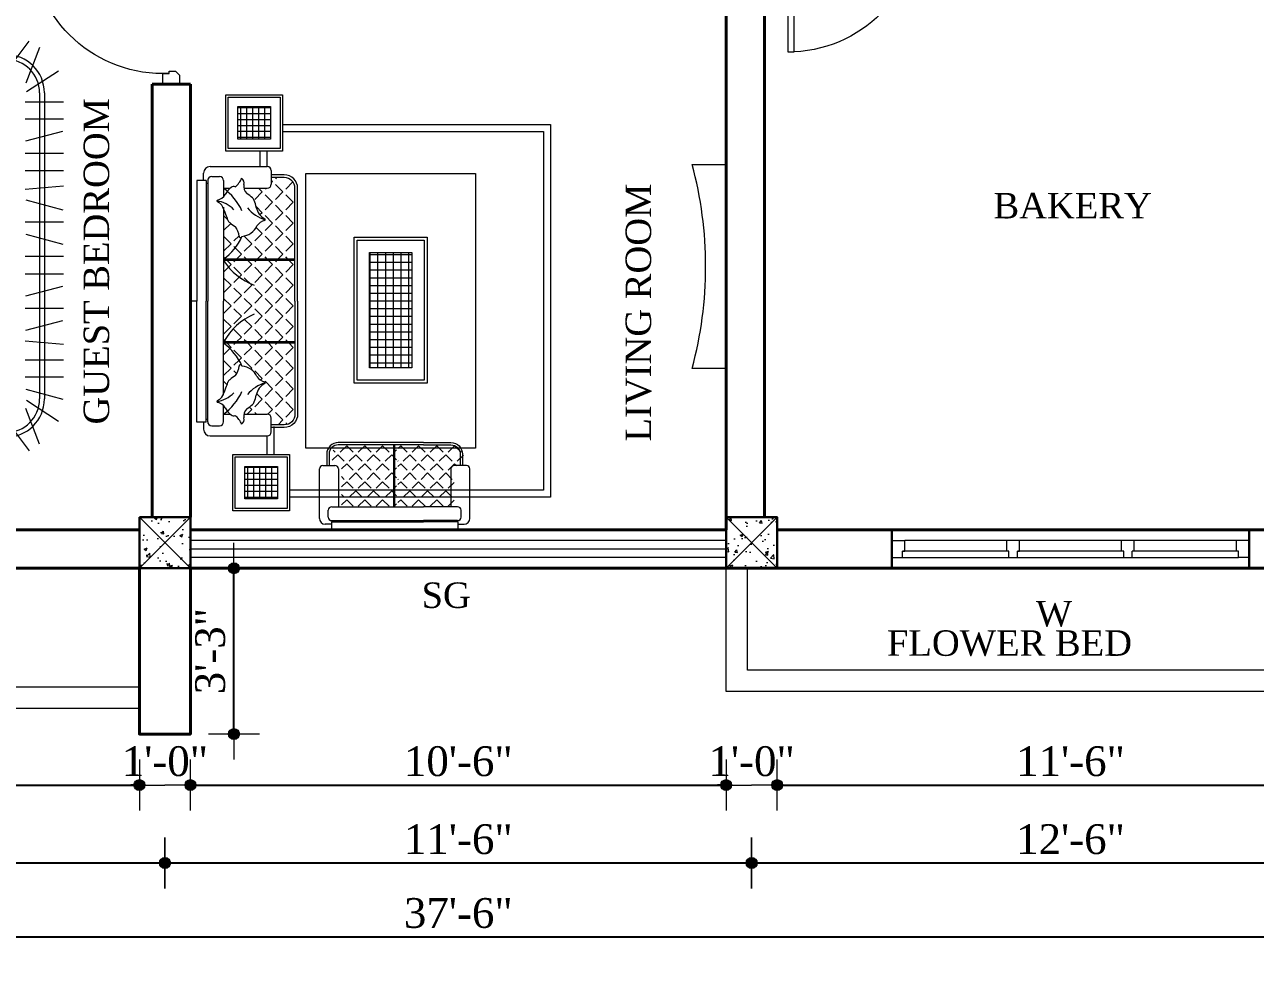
# Model space of a CAD drawing. Header units: inches. Extents: x 897 to 49934, y -34925 to -18564.
# Drawn here: x 16860.1 to 17149.6, y -23943.5 to -23722.9 of the extents above; entities that cross this region are included whole.
import ezdxf

# ---------------------------------------------------------------- set-up
doc = ezdxf.new("R2010")
doc.units = ezdxf.units.IN
doc.header["$LTSCALE"] = 35
doc.header["$MEASUREMENT"] = 0
doc.header["$PDMODE"] = 34
for name, color, linetype, lineweight in [('SES- Door&Window', 21, 'Continuous', 15), ('SES-DIMENSION', 142, 'Continuous', 13), ('SES-Furniture', 45, 'Continuous', 5), ('SES-HACTH', 8, 'Continuous', 13), ('SES-REBARS', 1, 'Continuous', 40), ('SES-Staircase', 134, 'Continuous', 13), ('SES-TEXT', 3, 'Continuous', 20), ('SES-Wall Plan', 6, 'Continuous', 30)]:
    doc.layers.add(name, color=color, linetype=linetype, lineweight=lineweight)
doc.styles.add('7 INCH', font='times.ttf', dxfattribs={"height": 7})
doc.styles.add('SES-ARAIL', font='times.ttf', dxfattribs={"height": 6})
doc.dimstyles.new('7 INCH', dxfattribs={"dimscale": 0, "dimtxt": 7, "dimasz": 1, "dimexe": 2, "dimexo": 9, "dimgap": 2, "dimtad": 1, "dimdec": 0, "dimzin": 3, "dimdsep": 46, "dimlunit": 4, "dimtxsty": '7 INCH', "dimblk": 'DIM', "dimcen": 3, "dimdle": 3, "dimse1": 1, "dimse2": 1, "dimclrd": 256, "dimclre": 256, "dimclrt": 7, "dimadec": 1, "dimazin": 2, "dimtfac": 1, "dimtdec": 0, "dimtix": 1, "dimtofl": 0, "dimtmove": 2, "dimatfit": 3, "dimldrblk": 'ARW', "dimfxl": 2, "dimfrac": 2, "dimtolj": 2, "dimtzin": 0, "dimarcsym": 0})

# ---------------------------------------------------------------- blocks, each defined once
blk = doc.blocks.new('c11')
at = {"layer": 'SES-HACTH', "linetype": 'ByBlock'}
h = blk.add_hatch(dxfattribs=at)
h.set_pattern_fill('AR-CONC', color=256)
h.set_pattern_definition([(50, (-20422.33, 19414.4167), (7.1726018, -0.6275213), [0.75, -8.25]), (355, (-20422.33, 19414.417), (-1.3875133, 7.5219213), [0.6, -6.6]), (100.451444, (-20421.732, 19414.3644), (5.7850885, 6.8943999), [0.637402, -7.0114211]), (46.1842, (-20422.33, 19416.417), (10.6724133, -1.6551928), [1.125, -12.375]), (96.635635, (-20421.441, 19416.279), (9.3466195, 9.741186), [0.9561034, -10.5171376]), (351.184164, (-20422.33, 19416.417), (9.3466195, 9.741186), [0.9, -9.9]), (21, (-20421.33, 19415.9167), (5.9690705, -4.0261889), [0.75, -8.25]), (326, (-20421.33, 19415.917), (2.4331533, 7.2515005), [0.6, -6.6]), (71.451445, (-20420.8325, 19415.581), (8.4022238, 3.2253115), [0.6374019, -7.0114211]), (37.5, (-20422.33, 19414.4167), (0.12159855, 3.32893854), [0, -6.52, 0, -6.7, 0, -6.625]), (7.5, (-20422.33, 19414.4167), (2.63069537, 3.9441171), [0, -3.82, 0, -6.37, 0, -2.525]), (327.5, (-20424.56, 19414.4167), (5.33822436, -0.22554872), [0, -2.5, 0, -7.8, 0, -10.35]), (317.5, (-20425.56, 19414.4167), (5.8318617, 1.0010498), [0, -3.25, 0, -5.18, 0, -7.35])])
h.paths.add_polyline_path([(-6, 6), (-6, -6), (6, -6), (6, 6)])
for p, q in [((-6, 6), (6, -6)), ((6, 6), (-6, -6))]:
    blk.add_line(p, q, dxfattribs=at)
at = {"layer": 'SES-Wall Plan', "linetype": 'ByBlock'}
blk.add_lwpolyline([(-6, 6), (6, 6), (6, -6), (-6, -6)], close=True, dxfattribs=at)
blk = doc.blocks.new('3ls')
at = {"layer": 'SES- Door&Window'}
for p, q in [((-36, -2.5), (-34, -2.5)), ((-34, -2.5), (-33, -3.5)), ((-2, -2.5), (-3, -3.5)), ((0, -2.5), (-2, -2.5)), ((-33.5, -6.5), (-33.5, -5)), ((-33.5, -5), (-33, -5)), ((-33, -5), (-33, -3.5)), ((-3, -5), (-3, -3.5)), ((-2.5, -5), (-3, -5)), ((-2.5, -6.5), (-2.5, -5)), ((-36, -6.5), (-33.5, -6.5)), ((0, -6.5), (-2.5, -6.5))]:
    blk.add_line(p, q, dxfattribs=at)
blk.add_lwpolyline([(-2.5, -6.5), (-2.5, -37.5), (-4, -37.5), (-4, -6.5)], close=True, dxfattribs=at)
blk.add_arc((-2.5, -6.5), 31.04, 177.2298, 267.2298, dxfattribs=at)
at = {"layer": 'SES-Wall Plan', "color": 6, "ltscale": 2}
for p, q in [((-36, -6.5), (-36, -1.5)), ((0, -6.5), (0, -1.5))]:
    blk.add_line(p, q, dxfattribs=at)
blk = doc.blocks.new('6H')
at = {"layer": 'SES- Door&Window'}
for p, q in [((-78, -2.5), (-75.5, -2.5)), ((-75.5, -2.5), (3.5, -2.5)), ((-75.5, -2.5), (-75.5, -4)), ((-50.5, -2.5), (-50.5, -4)), ((-48.5, -2.5), (-48.5, -4)), ((-23.5, -2.5), (-23.5, -4)), ((-21.5, -2.5), (-21.5, -4)), ((6, -2.5), (3.5, -2.5)), ((3.5, -2.5), (3.5, -4)), ((-75.5, -4), (-75, -4)), ((-50.5, -4), (-75.5, -4)), ((-75, -4), (-75, -6.5)), ((-51, -4), (-51, -6.5)), ((-48.5, -4), (-48, -4)), ((-23.5, -4), (-48.5, -4)), ((-48, -4), (-48, -6.5)), ((-24, -4), (-24, -6.5)), ((-23.5, -4), (-24, -4)), ((3, -4), (-21.5, -4)), ((-21, -4), (-21, -6.5)), ((3, -4), (3, -6.5)), ((3.5, -4), (3, -4)), ((-78, -6.5), (-75, -6.5)), ((3, -6.5), (-75, -6.5)), ((6, -6.5), (3, -6.5))]:
    blk.add_line(p, q, dxfattribs=at)
at = {"layer": 'SES-Wall Plan'}
for p, q in [((-78, -9), (-78, 0)), ((-78, -9), (-78, 0)), ((6, -9), (6, 0))]:
    blk.add_line(p, q, dxfattribs=at)
blk.add_lwpolyline([(6, 0), (-78, 0), (-78, -9), (6, -9)], close=True, dxfattribs=at)
blk = doc.blocks.new('DIM')
at = {"layer": 'SES-DIMENSION'}
h = blk.add_hatch(color=256, dxfattribs=at)
h.paths.add_polyline_path([(0, 1.28), (0, 0), (1.28, 0, 0.414214)])
h.paths.add_polyline_path([(1.28, 0), (0, 0), (0, -1.28, 0.414214)])
h.paths.add_polyline_path([(0, 0), (-1.28, 0, 0.414214), (0, -1.28)])
h.paths.add_polyline_path([(0, 1.28, 0.414214), (-1.28, 0), (0, 0)])
for p, q in [((0, 6), (0, -6)), ((-6, 0), (6, 0))]:
    blk.add_line(p, q, dxfattribs=at)
blk.add_circle((0, 0), 1.28, dxfattribs=at)
blk = doc.blocks.new('*D640')
at = {"layer": 'Defpoints', "color": 0, "linetype": 'ByBlock', "transparency": 16777216}
for p in [(16749.13, -23850.81), (16887.13, -23850.81), (16887.13, -23901.81)]:
    blk.add_point(p, dxfattribs=at)
at = {"layer": 'SES-DIMENSION', "linetype": 'ByBlock', "lineweight": -2, "transparency": 16777216}
blk.add_line((16750.13, -23901.81), (16886.13, -23901.81), dxfattribs=at)
at = {"layer": 'SES-DIMENSION', "linetype": 'ByBlock', "lineweight": -2, "transparency": 16777216, "rotation": 180}
blk.add_blockref('DIM', (16749.13, -23901.81), dxfattribs=at)
at = {"layer": 'SES-DIMENSION', "linetype": 'ByBlock', "lineweight": -2, "transparency": 16777216}
blk.add_blockref('DIM', (16887.13, -23901.81), dxfattribs=at)
at = {"layer": 'SES-DIMENSION', "color": 7, "linetype": 'ByBlock', "transparency": 16777216, "insert": (16818.13, -23896.24), "char_height": 7, "attachment_point": 5, "style": '7 INCH'}
blk.add_mtext('\\A2;11\'-6"', dxfattribs=at)
blk = doc.blocks.new('ARW')
at = {"layer": 'SES-DIMENSION'}
blk.add_lwpolyline([(10, 0, 0, 6, 0), (0, 0, 0, 0, 0), (10, 0, 0, 0, 0)], format="xyseb", dxfattribs=at)
blk = doc.blocks.new('*D641')
at = {"layer": 'Defpoints', "color": 0, "linetype": 'ByBlock', "transparency": 16777216}
for p in [(16887.13, -23850.81), (16899.13, -23850.81), (16899.13, -23901.81)]:
    blk.add_point(p, dxfattribs=at)
at = {"layer": 'SES-DIMENSION', "linetype": 'ByBlock', "lineweight": -2, "transparency": 16777216}
for p, q in [((16886.13, -23901.81), (16885.13, -23901.81)), ((16900.13, -23901.81), (16901.13, -23901.81))]:
    blk.add_line(p, q, dxfattribs=at)
blk.add_blockref('DIM', (16887.13, -23901.81), dxfattribs=at)
at = {"layer": 'SES-DIMENSION', "linetype": 'ByBlock', "lineweight": -2, "transparency": 16777216, "rotation": 180}
blk.add_blockref('DIM', (16899.13, -23901.81), dxfattribs=at)
at = {"layer": 'SES-DIMENSION', "color": 7, "linetype": 'ByBlock', "transparency": 16777216, "insert": (16893.13, -23896.24), "char_height": 7, "attachment_point": 5, "style": '7 INCH'}
blk.add_mtext('\\A2;1\'-0"', dxfattribs=at)
blk = doc.blocks.new('*D642')
at = {"layer": 'Defpoints', "color": 0, "linetype": 'ByBlock', "transparency": 16777216}
for p in [(17025.13, -23847.81), (16899.13, -23850.81), (17025.13, -23901.81)]:
    blk.add_point(p, dxfattribs=at)
at = {"layer": 'SES-DIMENSION', "linetype": 'ByBlock', "lineweight": -2, "transparency": 16777216}
blk.add_line((16900.13, -23901.81), (17024.13, -23901.81), dxfattribs=at)
at = {"layer": 'SES-DIMENSION', "linetype": 'ByBlock', "lineweight": -2, "transparency": 16777216, "rotation": 180}
blk.add_blockref('DIM', (16899.13, -23901.81), dxfattribs=at)
at = {"layer": 'SES-DIMENSION', "linetype": 'ByBlock', "lineweight": -2, "transparency": 16777216}
blk.add_blockref('DIM', (17025.13, -23901.81), dxfattribs=at)
at = {"layer": 'SES-DIMENSION', "color": 7, "linetype": 'ByBlock', "transparency": 16777216, "insert": (16962.13, -23896.24), "char_height": 7, "attachment_point": 5, "style": '7 INCH'}
blk.add_mtext('\\A2;10\'-6"', dxfattribs=at)
blk = doc.blocks.new('*D643')
at = {"layer": 'Defpoints', "color": 0, "linetype": 'ByBlock', "transparency": 16777216}
for p in [(17025.13, -23847.81), (17037.13, -23850.81), (17037.13, -23901.81)]:
    blk.add_point(p, dxfattribs=at)
at = {"layer": 'SES-DIMENSION', "linetype": 'ByBlock', "lineweight": -2, "transparency": 16777216}
for p, q in [((17024.13, -23901.81), (17023.13, -23901.81)), ((17038.13, -23901.81), (17039.13, -23901.81))]:
    blk.add_line(p, q, dxfattribs=at)
blk.add_blockref('DIM', (17025.13, -23901.81), dxfattribs=at)
at = {"layer": 'SES-DIMENSION', "linetype": 'ByBlock', "lineweight": -2, "transparency": 16777216, "rotation": 180}
blk.add_blockref('DIM', (17037.13, -23901.81), dxfattribs=at)
at = {"layer": 'SES-DIMENSION', "color": 7, "linetype": 'ByBlock', "transparency": 16777216, "insert": (17031.13, -23896.24), "char_height": 7, "attachment_point": 5, "style": '7 INCH'}
blk.add_mtext('\\A2;1\'-0"', dxfattribs=at)
blk = doc.blocks.new('*D644')
at = {"layer": 'Defpoints', "color": 0, "linetype": 'ByBlock', "transparency": 16777216}
for p in [(17037.13, -23850.81), (17175.13, -23850.81), (17175.13, -23901.81)]:
    blk.add_point(p, dxfattribs=at)
at = {"layer": 'SES-DIMENSION', "linetype": 'ByBlock', "lineweight": -2, "transparency": 16777216}
blk.add_line((17038.13, -23901.81), (17174.13, -23901.81), dxfattribs=at)
at = {"layer": 'SES-DIMENSION', "linetype": 'ByBlock', "lineweight": -2, "transparency": 16777216, "rotation": 180}
blk.add_blockref('DIM', (17037.13, -23901.81), dxfattribs=at)
at = {"layer": 'SES-DIMENSION', "linetype": 'ByBlock', "lineweight": -2, "transparency": 16777216}
blk.add_blockref('DIM', (17175.13, -23901.81), dxfattribs=at)
at = {"layer": 'SES-DIMENSION', "color": 7, "linetype": 'ByBlock', "transparency": 16777216, "insert": (17106.13, -23896.24), "char_height": 7, "attachment_point": 5, "style": '7 INCH'}
blk.add_mtext('\\A2;11\'-6"', dxfattribs=at)
blk = doc.blocks.new('*D646')
at = {"layer": 'Defpoints', "color": 0, "linetype": 'ByBlock', "transparency": 16777216}
for p in [(16743.13, -23850.81), (16893.13, -23850.81), (16893.13, -23920.14)]:
    blk.add_point(p, dxfattribs=at)
at = {"layer": 'SES-DIMENSION', "linetype": 'ByBlock', "lineweight": -2, "transparency": 16777216}
blk.add_line((16744.13, -23920.14), (16892.13, -23920.14), dxfattribs=at)
at = {"layer": 'SES-DIMENSION', "linetype": 'ByBlock', "lineweight": -2, "transparency": 16777216, "rotation": 180}
blk.add_blockref('DIM', (16743.13, -23920.14), dxfattribs=at)
at = {"layer": 'SES-DIMENSION', "linetype": 'ByBlock', "lineweight": -2, "transparency": 16777216}
blk.add_blockref('DIM', (16893.13, -23920.14), dxfattribs=at)
at = {"layer": 'SES-DIMENSION', "color": 7, "linetype": 'ByBlock', "transparency": 16777216, "insert": (16818.13, -23914.58), "char_height": 7, "attachment_point": 5, "style": '7 INCH'}
blk.add_mtext('\\A2;12\'-6"', dxfattribs=at)
blk = doc.blocks.new('*D647')
at = {"layer": 'Defpoints', "color": 0, "linetype": 'ByBlock', "transparency": 16777216}
for p in [(16893.13, -23850.81), (17031.13, -23850.81), (17031.13, -23920.14)]:
    blk.add_point(p, dxfattribs=at)
at = {"layer": 'SES-DIMENSION', "linetype": 'ByBlock', "lineweight": -2, "transparency": 16777216}
blk.add_line((16894.13, -23920.14), (17030.13, -23920.14), dxfattribs=at)
at = {"layer": 'SES-DIMENSION', "linetype": 'ByBlock', "lineweight": -2, "transparency": 16777216, "rotation": 180}
blk.add_blockref('DIM', (16893.13, -23920.14), dxfattribs=at)
at = {"layer": 'SES-DIMENSION', "linetype": 'ByBlock', "lineweight": -2, "transparency": 16777216}
blk.add_blockref('DIM', (17031.13, -23920.14), dxfattribs=at)
at = {"layer": 'SES-DIMENSION', "color": 7, "linetype": 'ByBlock', "transparency": 16777216, "insert": (16962.13, -23914.58), "char_height": 7, "attachment_point": 5, "style": '7 INCH'}
blk.add_mtext('\\A2;11\'-6"', dxfattribs=at)
blk = doc.blocks.new('*D648')
at = {"layer": 'Defpoints', "color": 0, "linetype": 'ByBlock', "transparency": 16777216}
for p in [(17031.13, -23850.81), (17181.13, -23850.81), (17181.13, -23920.14)]:
    blk.add_point(p, dxfattribs=at)
at = {"layer": 'SES-DIMENSION', "linetype": 'ByBlock', "lineweight": -2, "transparency": 16777216}
blk.add_line((17032.13, -23920.14), (17180.13, -23920.14), dxfattribs=at)
at = {"layer": 'SES-DIMENSION', "linetype": 'ByBlock', "lineweight": -2, "transparency": 16777216, "rotation": 180}
blk.add_blockref('DIM', (17031.13, -23920.14), dxfattribs=at)
at = {"layer": 'SES-DIMENSION', "linetype": 'ByBlock', "lineweight": -2, "transparency": 16777216}
blk.add_blockref('DIM', (17181.13, -23920.14), dxfattribs=at)
at = {"layer": 'SES-DIMENSION', "color": 7, "linetype": 'ByBlock', "transparency": 16777216, "insert": (17106.13, -23914.58), "char_height": 7, "attachment_point": 5, "style": '7 INCH'}
blk.add_mtext('\\A2;12\'-6"', dxfattribs=at)
blk = doc.blocks.new('*D649')
at = {"layer": 'Defpoints', "color": 0, "linetype": 'ByBlock', "transparency": 16777216}
for p in [(16737.13, -23850.81), (17187.13, -23850.81), (17187.13, -23937.52)]:
    blk.add_point(p, dxfattribs=at)
at = {"layer": 'SES-DIMENSION', "linetype": 'ByBlock', "lineweight": -2, "transparency": 16777216}
blk.add_line((16738.13, -23937.52), (17186.13, -23937.52), dxfattribs=at)
at = {"layer": 'SES-DIMENSION', "linetype": 'ByBlock', "lineweight": -2, "transparency": 16777216, "rotation": 180}
blk.add_blockref('DIM', (16737.13, -23937.52), dxfattribs=at)
at = {"layer": 'SES-DIMENSION', "linetype": 'ByBlock', "lineweight": -2, "transparency": 16777216}
blk.add_blockref('DIM', (17187.13, -23937.52), dxfattribs=at)
at = {"layer": 'SES-DIMENSION', "color": 7, "linetype": 'ByBlock', "transparency": 16777216, "insert": (16962.13, -23931.95), "char_height": 7, "attachment_point": 5, "style": '7 INCH'}
blk.add_mtext('\\A2;37\'-6"', dxfattribs=at)
blk = doc.blocks.new('*D765')
at = {"layer": 'Defpoints', "color": 0, "linetype": 'ByBlock', "transparency": 16777216}
for p in [(16899.13, -23850.81), (16909.36, -23850.81), (16899.13, -23889.81)]:
    blk.add_point(p, dxfattribs=at)
at = {"layer": 'SES-DIMENSION', "linetype": 'ByBlock', "lineweight": -2, "transparency": 16777216}
blk.add_line((16909.36, -23888.81), (16909.36, -23851.81), dxfattribs=at)
for p, rotation in [((16909.36, -23850.81), 90), ((16909.36, -23889.81), 270)]:
    blk.add_blockref('DIM', p, dxfattribs=dict(at, rotation=rotation))
at = {"layer": 'SES-DIMENSION', "color": 7, "linetype": 'ByBlock', "transparency": 16777216, "insert": (16903.8, -23870.31), "char_height": 7, "attachment_point": 5, "rotation": 90, "style": '7 INCH'}
blk.add_mtext('\\A2;3\'-3"', dxfattribs=at)
blk = doc.blocks.new('RACK-LARGA-01')
at = {"layer": 'SES-Furniture'}
for p, q in [((-0.001, 3.821), (-0.241, 4.141)), ((0.046, 3.795), (0.139, 4.184)), ((-0.35, 4.074), (-0.207, 3.7)), ((0.382, 4.062), (0.128, 3.754)), ((-0.213, 3.614), (-0.549, 3.831)), ((0.179, 3.729), (0.579, 3.729)), ((-0.207, 3.497), (-0.593, 3.601)), ((-0.4, 0.4), (-0.4, 3.6)), ((-0.35, 0.4), (-0.35, 3.6)), ((0.207, 3.497), (0.593, 3.601)), ((0.35, 0.4), (0.35, 3.6)), ((0.4, 0.4), (0.4, 3.6)), ((-0.2, 3.369), (-0.6, 3.369)), ((0.2, 3.369), (0.6, 3.369)), ((-0.2, 3.19), (-0.6, 3.19)), ((0.2, 3.19), (0.6, 3.19)), ((-0.201, 2.993), (-0.599, 3.028)), ((0.201, 2.993), (0.599, 3.028)), ((-0.207, 2.882), (-0.593, 2.779)), ((0.207, 2.882), (0.593, 2.779)), ((-0.2, 2.651), (-0.6, 2.651)), ((0.2, 2.651), (0.6, 2.651)), ((-0.207, 2.523), (-0.593, 2.42)), ((0.207, 2.523), (0.593, 2.42)), ((-0.2, 2.292), (-0.6, 2.292)), ((0.2, 2.292), (0.6, 2.292)), ((-0.2, 2.108), (-0.6, 2.108)), ((0.2, 2.108), (0.6, 2.108)), ((-0.207, 1.877), (-0.593, 1.98)), ((0.207, 1.877), (0.593, 1.98)), ((-0.2, 1.749), (-0.6, 1.749)), ((0.2, 1.749), (0.6, 1.749)), ((-0.207, 1.518), (-0.593, 1.621)), ((0.207, 1.518), (0.593, 1.621)), ((-0.201, 1.407), (-0.599, 1.372)), ((0.201, 1.407), (0.599, 1.372)), ((-0.2, 1.21), (-0.6, 1.21)), ((0.2, 1.21), (0.6, 1.21)), ((-0.2, 1.031), (-0.6, 1.031)), ((0.2, 1.031), (0.6, 1.031)), ((-0.207, 0.903), (-0.593, 0.799)), ((0.207, 0.903), (0.593, 0.799)), ((-0.2, 0.671), (-0.6, 0.671)), ((0.2, 0.671), (0.6, 0.671)), ((-0.2, 0.492), (-0.6, 0.492)), ((-0.213, 0.386), (-0.549, 0.169)), ((0.2, 0.492), (0.6, 0.492)), ((0.226, 0.401), (0.531, 0.142)), ((-0.35, -0.074), (-0.207, 0.3)), ((-0.001, 0.179), (-0.241, -0.141)), ((0.046, 0.205), (0.139, -0.184)), ((0.394, -0.052), (0.116, 0.235))]:
    blk.add_line(p, q, dxfattribs=at)
for centre, radius, start, end in [((0, 3.6), 0.4, 0, 180), ((0, 3.6), 0.35, 0, 180), ((0, 0.4), 0.4, 180, 0), ((0, 0.4), 0.35, 180, 0)]:
    blk.add_arc(centre, radius, start, end, dxfattribs=at)
blk = doc.blocks.new('*X22')
at = {"color": 0}
for p, q in [((1.494, 2.3), (1.765, 2.3)), ((1.5, 2.028), (1.5, 2.3)), ((1.55, 2.028), (1.55, 2.3)), ((1.6, 2.028), (1.6, 2.3)), ((1.65, 2.028), (1.65, 2.3)), ((1.7, 2.028), (1.7, 2.3)), ((1.75, 2.028), (1.75, 2.3)), ((1.494, 2.25), (1.765, 2.25)), ((1.494, 2.2), (1.765, 2.2)), ((1.494, 2.15), (1.765, 2.15)), ((1.494, 2.1), (1.765, 2.1)), ((1.494, 2.05), (1.765, 2.05))]:
    blk.add_line(p, q, dxfattribs=at)
blk = doc.blocks.new('*X24')
at = {"color": 0}
for p, q in [((-0.9306, 2.1751), (-0.8768, 2.1213)), ((-0.7778, 2.1779), (-0.8344, 2.1213)), ((-0.7778, 2.1779), (-0.7212, 2.1213)), ((-0.6223, 2.1779), (-0.6788, 2.1213)), ((-0.6223, 2.1779), (-0.5657, 2.1213)), ((-0.4667, 2.1779), (-0.5233, 2.1213)), ((-0.4667, 2.1779), (-0.4101, 2.1213)), ((-0.3511, 2.1379), (-0.3677, 2.1213)), ((-0.3111, 2.1779), (-0.3411, 2.1479)), ((-0.3111, 2.1779), (-0.2546, 2.1213)), ((-0.1556, 2.1779), (-0.2121, 2.1213)), ((-0.1556, 2.1779), (-0.099, 2.1213)), ((0, 2.1779), (-0.0566, 2.1213)), ((0, 2.1779), (0.0566, 2.1213)), ((0.1556, 2.1779), (0.099, 2.1213)), ((0.1556, 2.1779), (0.2121, 2.1213)), ((0.2701, 2.1369), (0.2546, 2.1213)), ((0.3111, 2.1779), (0.2801, 2.1469)), ((0.3111, 2.1779), (0.3677, 2.1213)), ((0.4667, 2.1779), (0.4101, 2.1213)), ((0.4667, 2.1779), (0.5233, 2.1213)), ((0.6223, 2.1779), (0.5657, 2.1213)), ((0.6223, 2.1779), (0.6788, 2.1213)), ((0.7778, 2.1779), (0.7212, 2.1213)), ((0.7778, 2.1779), (0.8344, 2.1213)), ((0.8892, 2.1337), (0.8768, 2.1213)), ((-0.9637, 2.0527), (-0.9546, 2.0435)), ((-0.8556, 2.1001), (-0.9122, 2.0435)), ((-0.8556, 2.1001), (-0.799, 2.0435)), ((-0.7, 2.1001), (-0.7566, 2.0435)), ((-0.7, 2.1001), (-0.6435, 2.0435)), ((-0.5445, 2.1001), (-0.601, 2.0435)), ((-0.5445, 2.1001), (-0.4879, 2.0435)), ((-0.3889, 2.1001), (-0.4455, 2.0435)), ((-0.3889, 2.1001), (-0.3511, 2.0623)), ((-0.3411, 2.0523), (-0.3323, 2.0435)), ((-0.2333, 2.1001), (-0.2899, 2.0435)), ((-0.2333, 2.1001), (-0.1768, 2.0435)), ((-0.0778, 2.1001), (-0.1344, 2.0435)), ((-0.0778, 2.1001), (-0.0212, 2.0435)), ((0.0778, 2.1001), (0.0212, 2.0435)), ((0.0778, 2.1001), (0.1344, 2.0435)), ((0.2333, 2.1001), (0.1768, 2.0435)), ((0.2333, 2.1001), (0.2701, 2.0633)), ((0.2801, 2.0533), (0.2899, 2.0435)), ((0.3889, 2.1001), (0.3323, 2.0435)), ((0.3889, 2.1001), (0.4455, 2.0435)), ((0.5445, 2.1001), (0.4879, 2.0435)), ((0.5445, 2.1001), (0.601, 2.0435)), ((0.7, 2.1001), (0.6435, 2.0435)), ((0.7, 2.1001), (0.7566, 2.0435)), ((0.8556, 2.1001), (0.799, 2.0435)), ((0.8556, 2.1001), (0.8927, 2.063)), ((-0.9334, 2.0223), (-0.9437, 2.012)), ((-0.9334, 2.0223), (-0.9231, 2.012)), ((-0.8832, 1.9721), (-0.8768, 1.9658)), ((-0.8556, 1.9445), (-0.8832, 1.917)), ((-0.8556, 1.9445), (-0.799, 1.888)), ((-0.7778, 2.0223), (-0.8344, 1.9658)), ((-0.7778, 2.0223), (-0.7212, 1.9658)), ((-0.7, 1.9445), (-0.7458, 1.8988)), ((-0.7, 1.9445), (-0.6827, 1.9272)), ((-0.6223, 2.0223), (-0.6788, 1.9658)), ((-0.6223, 2.0223), (-0.5657, 1.9658)), ((-0.5445, 1.9445), (-0.5896, 1.8994)), ((-0.5445, 1.9445), (-0.4879, 1.888)), ((-0.4667, 2.0223), (-0.5233, 1.9658)), ((-0.4667, 2.0223), (-0.4101, 1.9658)), ((-0.3889, 1.9445), (-0.4455, 1.888)), ((-0.3889, 1.9445), (-0.3511, 1.9068)), ((-0.3511, 1.9823), (-0.3677, 1.9658)), ((-0.3111, 2.0223), (-0.3411, 1.9923)), ((-0.3111, 2.0223), (-0.2546, 1.9658)), ((-0.2333, 1.9445), (-0.2899, 1.888)), ((-0.2333, 1.9445), (-0.1768, 1.888)), ((-0.1556, 2.0223), (-0.2121, 1.9658)), ((-0.1556, 2.0223), (-0.099, 1.9658)), ((-0.0778, 1.9445), (-0.1344, 1.888)), ((-0.0778, 1.9445), (-0.0212, 1.888)), ((0, 2.0223), (-0.0566, 1.9658)), ((0, 2.0223), (0.0566, 1.9658)), ((0.0778, 1.9445), (0.0212, 1.888)), ((0.0778, 1.9445), (0.1344, 1.888)), ((0.1556, 2.0223), (0.099, 1.9658)), ((0.1556, 2.0223), (0.2121, 1.9658)), ((0.2333, 1.9445), (0.1768, 1.888)), ((0.2333, 1.9445), (0.2701, 1.9078)), ((0.2701, 1.9813), (0.2546, 1.9658)), ((0.3111, 2.0223), (0.2801, 1.9913)), ((0.3111, 2.0223), (0.3677, 1.9658)), ((0.3889, 1.9445), (0.3323, 1.888)), ((0.3889, 1.9445), (0.4455, 1.888)), ((0.4667, 2.0223), (0.4101, 1.9658)), ((0.4667, 2.0223), (0.5233, 1.9658)), ((0.5445, 1.9445), (0.4879, 1.888)), ((0.5445, 1.9445), (0.5571, 1.9319)), ((0.6223, 2.0223), (0.5657, 1.9658)), ((0.6223, 2.0223), (0.6788, 1.9658)), ((0.7, 1.9445), (0.658, 1.9025)), ((0.7, 1.9445), (0.7566, 1.888)), ((0.7778, 2.0223), (0.7212, 1.9658)), ((0.7778, 2.0223), (0.8126, 1.9875)), ((-0.4667, 1.8668), (-0.5233, 1.8102)), ((-0.4667, 1.8668), (-0.4101, 1.8102)), ((-0.3411, 1.8968), (-0.3323, 1.888)), ((-0.3111, 1.8668), (-0.3411, 1.8367)), ((-0.3111, 1.8668), (-0.2546, 1.8102)), ((-0.1556, 1.8668), (-0.2121, 1.8102)), ((-0.1556, 1.8668), (-0.099, 1.8102)), ((0, 1.8668), (-0.0566, 1.8102)), ((0, 1.8668), (0.0566, 1.8102)), ((0.1556, 1.8668), (0.099, 1.8102)), ((0.1556, 1.8668), (0.2121, 1.8102)), ((0.2801, 1.8978), (0.2899, 1.888)), ((0.3111, 1.8668), (0.2801, 1.8358)), ((0.3111, 1.8668), (0.3677, 1.8102)), ((0.4667, 1.8668), (0.4101, 1.8102)), ((0.4667, 1.8668), (0.4749, 1.8585)), ((0.7778, 1.8668), (0.7588, 1.8477)), ((0.7778, 1.8668), (0.8122, 1.8324)), ((0.8122, 1.9011), (0.799, 1.888)), ((-0.8832, 1.8166), (-0.8768, 1.8102)), ((-0.5257, 1.7702), (-0.4879, 1.7324)), ((-0.3889, 1.789), (-0.4362, 1.7417)), ((-0.3889, 1.789), (-0.3511, 1.7512)), ((-0.3511, 1.8267), (-0.3677, 1.8102)), ((-0.2333, 1.789), (-0.2899, 1.7324)), ((-0.2333, 1.789), (-0.1768, 1.7324)), ((-0.0778, 1.789), (-0.1344, 1.7324)), ((-0.0778, 1.789), (-0.0212, 1.7324)), ((0.0778, 1.789), (0.0212, 1.7324)), ((0.0778, 1.789), (0.1344, 1.7324)), ((0.2333, 1.789), (0.1768, 1.7324)), ((0.2333, 1.789), (0.2701, 1.7522)), ((0.2701, 1.8258), (0.2546, 1.8102)), ((0.3889, 1.789), (0.3323, 1.7324)), ((0.3889, 1.789), (0.4075, 1.7704)), ((0.4075, 1.7704), (0.4455, 1.7324)), ((-0.6469, 1.6865), (-0.6788, 1.6546)), ((-0.6191, 1.708), (-0.5657, 1.6546)), ((-0.5807, 1.7527), (-0.6008, 1.7327)), ((-0.4667, 1.7112), (-0.5233, 1.6546)), ((-0.4667, 1.7112), (-0.4101, 1.6546)), ((-0.4362, 1.7417), (-0.4455, 1.7324)), ((-0.3584, 1.664), (-0.3677, 1.6546)), ((-0.3511, 1.6712), (-0.3584, 1.664)), ((-0.3411, 1.7412), (-0.3323, 1.7324)), ((-0.3111, 1.7112), (-0.3411, 1.6812)), ((-0.3111, 1.7112), (-0.2546, 1.6546)), ((-0.1556, 1.7112), (-0.2121, 1.6546)), ((-0.1556, 1.7112), (-0.099, 1.6546)), ((0, 1.7112), (-0.0566, 1.6546)), ((0, 1.7112), (0.0566, 1.6546)), ((0.1556, 1.7112), (0.099, 1.6546)), ((0.1556, 1.7112), (0.2121, 1.6546)), ((0.2701, 1.6702), (0.2546, 1.6546)), ((0.2801, 1.7422), (0.2899, 1.7324)), ((0.3111, 1.7112), (0.2801, 1.6802)), ((0.3111, 1.7112), (0.3204, 1.702)), ((0.3204, 1.702), (0.3677, 1.6546)), ((0.4667, 1.7112), (0.4101, 1.6546)), ((0.4667, 1.7112), (0.5233, 1.6546)), ((0.5088, 1.7533), (0.4879, 1.7324)), ((0.5921, 1.681), (0.5657, 1.6546)), ((-0.7238, 1.6572), (-0.7212, 1.6546))]:
    blk.add_line(p, q, dxfattribs=at)
blk = doc.blocks.new('*X25')
at = {"color": 0}
for p, q in [((1.519, 2.9), (2.264, 2.9)), ((1.55, 2.6319), (1.55, 2.9044)), ((1.6, 2.6319), (1.6, 2.9044)), ((1.65, 2.6319), (1.65, 2.9044)), ((1.7, 2.6319), (1.7, 2.9044)), ((1.75, 2.6319), (1.75, 2.9044)), ((1.8, 2.6319), (1.8, 2.9044)), ((1.85, 2.6319), (1.85, 2.9044)), ((1.9, 2.6319), (1.9, 2.9044)), ((1.95, 2.6319), (1.95, 2.9044)), ((2, 2.6319), (2, 2.9044)), ((2.05, 2.6319), (2.05, 2.9044)), ((2.1, 2.6319), (2.1, 2.9044)), ((2.15, 2.6319), (2.15, 2.9044)), ((2.2, 2.6319), (2.2, 2.9044)), ((2.25, 2.6319), (2.25, 2.9044)), ((1.519, 2.85), (2.264, 2.85)), ((1.519, 2.8), (2.264, 2.8)), ((1.519, 2.75), (2.264, 2.75)), ((1.519, 2.7), (2.264, 2.7)), ((1.519, 2.65), (2.264, 2.65))]:
    blk.add_line(p, q, dxfattribs=at)
blk = doc.blocks.new('*X23')
at = {"color": 0}
for p, q in [((-0.389, 3.811), (-0.433, 3.856)), ((-0.389, 3.811), (-0.332, 3.868)), ((-0.233, 3.811), (-0.29, 3.868)), ((-0.233, 3.811), (-0.177, 3.868)), ((-0.078, 3.811), (-0.134, 3.868)), ((-0.078, 3.811), (-0.021, 3.868)), ((0.043, 3.846), (0.021, 3.868)), ((0.078, 3.811), (0.053, 3.836)), ((0.078, 3.811), (0.134, 3.868)), ((0.233, 3.811), (0.177, 3.868)), ((0.233, 3.811), (0.29, 3.868)), ((0.389, 3.811), (0.332, 3.868)), ((0.389, 3.811), (0.445, 3.868)), ((0.54, 3.816), (0.488, 3.868)), ((-0.433, 3.767), (-0.41, 3.79)), ((-0.311, 3.734), (-0.368, 3.79)), ((-0.311, 3.734), (-0.255, 3.79)), ((-0.156, 3.734), (-0.212, 3.79)), ((-0.156, 3.734), (-0.099, 3.79)), ((0, 3.734), (-0.057, 3.79)), ((0, 3.734), (0.043, 3.777)), ((0.053, 3.787), (0.057, 3.79)), ((0.156, 3.734), (0.099, 3.79)), ((0.156, 3.734), (0.212, 3.79)), ((0.311, 3.734), (0.255, 3.79)), ((0.311, 3.734), (0.368, 3.79)), ((0.467, 3.734), (0.41, 3.79)), ((0.467, 3.734), (0.523, 3.79)), ((-0.389, 3.656), (-0.433, 3.7)), ((-0.433, 3.611), (-0.41, 3.635)), ((-0.389, 3.656), (-0.332, 3.712)), ((-0.311, 3.578), (-0.368, 3.635)), ((-0.311, 3.578), (-0.255, 3.635)), ((-0.233, 3.656), (-0.29, 3.712)), ((-0.233, 3.656), (-0.177, 3.712)), ((-0.156, 3.578), (-0.212, 3.635)), ((-0.156, 3.578), (-0.099, 3.635)), ((-0.078, 3.656), (-0.134, 3.712)), ((-0.078, 3.656), (-0.021, 3.712)), ((0, 3.578), (-0.057, 3.635)), ((0, 3.578), (0.043, 3.621)), ((0.043, 3.69), (0.021, 3.712)), ((0.078, 3.656), (0.053, 3.68)), ((0.053, 3.631), (0.057, 3.635)), ((0.078, 3.656), (0.134, 3.712)), ((0.156, 3.578), (0.099, 3.635)), ((0.156, 3.578), (0.212, 3.635)), ((0.233, 3.656), (0.177, 3.712)), ((0.233, 3.656), (0.29, 3.712)), ((0.311, 3.578), (0.255, 3.635)), ((0.311, 3.578), (0.368, 3.635)), ((0.389, 3.656), (0.332, 3.712)), ((0.389, 3.656), (0.445, 3.712)), ((0.467, 3.578), (0.41, 3.635)), ((0.467, 3.578), (0.523, 3.635)), ((0.54, 3.661), (0.488, 3.712)), ((-0.389, 3.5), (-0.433, 3.545)), ((-0.389, 3.5), (-0.332, 3.557)), ((-0.233, 3.5), (-0.29, 3.557)), ((-0.233, 3.5), (-0.177, 3.557)), ((-0.078, 3.5), (-0.134, 3.557)), ((-0.078, 3.5), (-0.021, 3.557)), ((0.043, 3.535), (0.021, 3.557)), ((0.078, 3.5), (0.053, 3.525)), ((0.078, 3.5), (0.134, 3.557)), ((0.233, 3.5), (0.177, 3.557)), ((0.233, 3.5), (0.29, 3.557)), ((0.389, 3.5), (0.332, 3.557)), ((0.389, 3.5), (0.445, 3.557)), ((0.544, 3.5), (0.488, 3.557)), ((0.544, 3.5), (0.561, 3.516)), ((-0.467, 3.422), (-0.514, 3.47)), ((-0.467, 3.422), (-0.41, 3.479)), ((-0.311, 3.422), (-0.368, 3.479)), ((-0.311, 3.422), (-0.255, 3.479)), ((-0.156, 3.422), (-0.212, 3.479)), ((-0.156, 3.422), (-0.099, 3.479)), ((0, 3.422), (-0.057, 3.479)), ((0, 3.422), (0.043, 3.466)), ((0.053, 3.476), (0.057, 3.479)), ((0.156, 3.422), (0.099, 3.479)), ((0.156, 3.422), (0.212, 3.479)), ((0.311, 3.422), (0.255, 3.479)), ((0.311, 3.422), (0.368, 3.479)), ((0.467, 3.422), (0.41, 3.479)), ((0.467, 3.422), (0.523, 3.479)), ((0.62, 3.425), (0.566, 3.479)), ((-0.506, 3.383), (-0.488, 3.401)), ((-0.389, 3.345), (-0.445, 3.401)), ((-0.389, 3.345), (-0.332, 3.401)), ((-0.233, 3.345), (-0.29, 3.401)), ((-0.233, 3.345), (-0.177, 3.401)), ((-0.078, 3.345), (-0.134, 3.401)), ((-0.078, 3.345), (-0.021, 3.401)), ((0.043, 3.379), (0.021, 3.401)), ((0.078, 3.345), (0.053, 3.369)), ((0.078, 3.345), (0.134, 3.401)), ((0.233, 3.345), (0.177, 3.401)), ((0.233, 3.345), (0.29, 3.401)), ((0.389, 3.345), (0.332, 3.401)), ((0.389, 3.345), (0.445, 3.401)), ((0.544, 3.345), (0.488, 3.401)), ((0.544, 3.345), (0.601, 3.401))]:
    blk.add_line(p, q, dxfattribs=at)
blk = doc.blocks.new('A$C1D4C06E2')
at = {"layer": 'SES-Furniture'}
for p, q in [((0.7084, 1.3604), (2.7731, 1.3604)), ((2.152, 1.3604), (2.7731, 1.3604)), ((2.7731, 1.3604), (2.7721, -1.5092)), ((0.7084, 1.3064), (2.7191, 1.3064)), ((2.152, 1.3064), (2.7191, 1.3064)), ((2.7191, 1.3064), (2.7191, -1.4552)), ((0.538, 1.0375), (0.538, 1.1568)), ((0.592, 1.0375), (0.592, 1.1568)), ((0.1013, 0.931), (0.1013, 0.9862)), ((0.1526, 1.0375), (0.5914, 1.0375)), ((0.1635, 0.9595), (0.2244, 0.9595)), ((0.6222, 1.0067), (0.6222, 0.9005)), ((0.8881, -1.1312), (0.8881, 0.9824)), ((0.8881, 0.9824), (2.1951, 0.9824)), ((2.1951, 0.9824), (2.1951, -1.1312)), ((0.05, 0.931), (0.05, 0)), ((0.1218, 0.931), (0.05, 0.931)), ((0.1218, 0.931), (0.1218, 0)), ((0.1218, 0.9082), (0.1327, 0.9082)), ((0.1327, 0.9287), (0.1327, 0)), ((0.2552, 0.9287), (0.2552, 0.8048)), ((0.2552, 0.8697), (0.306, 0.8697)), ((0.4125, 0.8697), (0.5914, 0.8697)), ((0.2552, 0.7239), (0.2552, 0)), ((0.8051, 0.3238), (0.2552, 0.3238)), ((0.8051, 0.3136), (0.2552, 0.3136)), ((0.05, -0.931), (0.05, 0)), ((0.1218, -0.931), (0.1218, 0)), ((0.1327, -0.9287), (0.1327, 0)), ((0.2552, -0.7239), (0.2552, 0)), ((0.8051, -0.3136), (0.2552, -0.3136)), ((0.8051, -0.3238), (0.2552, -0.3238)), ((0.2552, -0.9287), (0.2552, -0.8048)), ((0.1218, -0.931), (0.05, -0.931)), ((0.1013, -0.931), (0.1013, -0.9862)), ((0.1218, -0.9082), (0.1327, -0.9082)), ((0.2552, -0.8697), (0.306, -0.8697)), ((0.4125, -0.8697), (0.5914, -0.8697)), ((0.6222, -1.0067), (0.6222, -0.9005)), ((0.1526, -1.0375), (0.5914, -1.0375)), ((0.1635, -0.9595), (0.2244, -0.9595)), ((0.592, -1.1803), (0.592, -1.0375)), ((0.646, -1.1803), (0.646, -0.9647)), ((2.1951, -1.1312), (0.8881, -1.1312)), ((1.5639, -1.1064), (1.5639, -1.584)), ((1.5728, -1.1064), (1.5728, -1.584)), ((0.9937, -1.6731), (0.9937, -1.292)), ((1.0204, -1.2653), (1.1127, -1.2653)), ((1.1394, -1.292), (1.1394, -1.584)), ((2.0063, -1.292), (2.0063, -1.584)), ((2.1252, -1.2653), (2.033, -1.2653)), ((2.152, -1.6731), (2.152, -1.292)), ((2.7191, -1.4552), (0.7624, -1.4552)), ((2.7721, -1.5092), (0.7624, -1.5092)), ((1.0614, -1.6636), (1.0614, -1.6107)), ((1.0881, -1.584), (1.1958, -1.584)), ((1.1958, -1.584), (1.7956, -1.584)), ((1.9499, -1.584), (1.7956, -1.584)), ((2.0575, -1.584), (1.9499, -1.584)), ((2.0843, -1.6636), (2.0843, -1.6107)), ((1.0862, -1.6998), (1.7956, -1.6998)), ((1.0862, -1.6998), (1.0862, -1.7622)), ((1.0881, -1.6903), (1.7956, -1.6903)), ((1.1059, -1.6998), (1.1059, -1.6903)), ((2.0575, -1.6903), (1.7956, -1.6903)), ((2.0594, -1.6998), (1.7956, -1.6998)), ((2.0397, -1.6998), (2.0397, -1.6903)), ((2.0594, -1.6998), (2.0594, -1.7622)), ((1.0862, -1.7176), (1.0382, -1.7176)), ((1.0862, -1.7622), (1.7956, -1.7622)), ((2.0594, -1.7622), (1.7956, -1.7622)), ((2.0594, -1.7176), (2.1074, -1.7176))]:
    blk.add_line(p, q, dxfattribs=at)
at = {"layer": 'SES-Furniture', "linetype": 'Continuous'}
blk.add_line((0.05, 0), (0, 0), dxfattribs=at)
at = {"layer": 'SES-Furniture'}
for points in [[(0.7084, 1.5906), (0.7084, 1.1568), (0.2729, 1.1568), (0.2729, 1.5906), (0.7084, 1.5906)], [(1.2606, -0.6321), (1.2606, 0.493), (1.8231, 0.493), (1.8231, -0.6321), (1.2606, -0.6321)], [(0.8257, 0), (0.8257, 0.3238)], [(0.8257, 0), (0.8257, -0.3238)], [(0.7624, -1.1803), (0.7624, -1.6141), (0.3269, -1.6141), (0.3269, -1.1803), (0.7624, -1.1803)]]:
    blk.add_lwpolyline(points, dxfattribs=at)
for points in [[(0.6899, 1.5722), (0.6899, 1.1752), (0.2913, 1.1752), (0.2913, 1.5722)], [(0.6162, 1.4985), (0.6162, 1.249), (0.3651, 1.249), (0.3651, 1.4985)], [(1.2844, -0.6083), (1.2844, 0.4692), (1.7993, 0.4692), (1.7993, -0.6083)], [(1.3796, -0.513), (1.3796, 0.3739), (1.7041, 0.3739), (1.7041, -0.513)], [(0.7439, -1.1987), (0.7439, -1.5957), (0.3453, -1.5957), (0.3453, -1.1987)], [(0.6702, -1.2724), (0.6702, -1.522), (0.4191, -1.522), (0.4191, -1.2724)]]:
    blk.add_lwpolyline(points, close=True, dxfattribs=at)
for points in [[(0.8257, 0.3238), (0.8257, 0.8703, 0.414214), (0.7231, 0.9729), (0.6222, 0.9729)], [(0.8051, 0), (0.8051, 0.8703, 0.414214), (0.7231, 0.9523), (0.6222, 0.9523)], [(0.8051, 0), (0.8051, -0.8703, -0.414214), (0.7231, -0.9523), (0.6222, -0.9523)], [(0.8257, -0.3238), (0.8257, -0.8703, -0.414214), (0.7231, -0.9729), (0.6222, -0.9729)], [(1.7956, -1.0886), (1.1389, -1.0886, 0.414214), (1.0498, -1.1777), (1.0498, -1.2653)], [(1.7956, -1.1064), (1.1389, -1.1064, 0.414214), (1.0676, -1.1777), (1.0676, -1.2653)], [(1.7956, -1.0886), (2.0067, -1.0886, -0.414214), (2.0958, -1.1777), (2.0958, -1.2653)], [(1.7956, -1.1064), (2.0067, -1.1064, -0.414214), (2.078, -1.1777), (2.078, -1.2653)]]:
    blk.add_lwpolyline(points, format="xyb", dxfattribs=at)
for centre, radius, start, end in [((0.1526, 0.9862), 0.0513, 90, 180), ((0.1635, 0.9287), 0.0308, 90, 180), ((0.2244, 0.9287), 0.0308, 0, 90), ((0.5914, 1.0067), 0.0308, 0, 90), ((-0.0029, 0.5148), 0.4388, 24.2853, 53.96718), ((0.3922, 0.7637), 0.1366, 124.52572, 155.26845), ((0.3324, 0.8566), 0.0264, 61.12903, 132.00719), ((0.2075, 1.0331), 0.2061, 311.897, 335.14301), ((0.3657, 0.9089), 0.0474, 348.30611, 52.5678), ((0.4959, 0.8857), 0.0849, 170.75353, 222.45923), ((0.5914, 0.9005), 0.0308, 270, 0), ((0.2107, 0.772), 0.00687, 103.73717, 243.79435), ((0.1703, 0.5487), 0.2266, 43.58228, 81.48011), ((0.1543, 0.6574), 0.1209, 43.11397, 63.79435), ((0.1858, 0.8737), 0.0978, 283.73717, 327.27554), ((0.2699, 0.5591), 0.315, 48.65732, 58.75871), ((0.4558, 0.7656), 0.0372, 16.59907, 53.55616), ((0.1985, 0.6608), 0.315, 11.39652, 21.49791), ((0.2365, 0.7368), 0.00687, 21.04137, 35.07762), ((-0.5825, 0.3396), 0.917, 18.10538, 25.83608), ((0.6589, 0.9005), 0.2846, 219.45778, 253.24134), ((0.6264, 0.7434), 0.1209, 189.70409, 243.79435), ((0.3248, 0.6352), 0.0372, 196.59907, 233.55616), ((0.5107, 0.8417), 0.315, 228.65732, 238.75871), ((0.2414, 0.4919), 0.1331, 3.60528, 37.21682), ((0.3885, 0.6371), 0.1366, 304.52572, 335.26845), ((0.5948, 0.5271), 0.0978, 103.73717, 147.27554), ((0.57, 0.6288), 0.00687, 283.73717, 63.79435), ((-0.0029, 0.6787), 0.4388, 306.03282, 335.7147), ((0.3845, 0.5009), 0.0103, 183.60528, 318.18057), ((0.4229, 0.4665), 0.0414, 127.14059, 138.18057), ((0.3863, 0.6356), 0.1366, 274.88678, 305.62951), ((0.6603, 0.574), 0.4815, 212.73568, 249.36641), ((0.6961, -0.5637), 0.5069, 113.92143, 150.43553), ((-0.0029, -0.6787), 0.4388, 24.2853, 53.96718), ((0.2414, -0.4919), 0.1331, 322.78318, 356.39472), ((0.3845, -0.5009), 0.0103, 41.81943, 176.39472), ((0.4229, -0.4665), 0.0414, 221.81943, 232.85941), ((0.3863, -0.6356), 0.1366, 54.37049, 85.11322), ((0.3885, -0.6371), 0.1366, 24.73155, 55.47428), ((-0.5825, -0.3396), 0.917, 334.16392, 341.89462), ((0.3248, -0.6352), 0.0372, 126.44384, 163.40093), ((0.5107, -0.8417), 0.315, 121.24129, 131.34268), ((0.6589, -0.9005), 0.2846, 106.75866, 140.54222), ((0.6264, -0.7434), 0.1209, 116.20565, 170.29591), ((0.5948, -0.5271), 0.0978, 212.72446, 256.26283), ((0.57, -0.6288), 0.00687, 296.20565, 76.26283), ((0.1703, -0.5487), 0.2266, 278.51989, 316.41772), ((0.1543, -0.6574), 0.1209, 296.20565, 316.88603), ((0.2365, -0.7368), 0.00687, 324.92238, 338.95863), ((-0.0029, -0.5148), 0.4388, 306.03282, 335.7147), ((0.1985, -0.6608), 0.315, 338.50209, 348.60348), ((0.2107, -0.772), 0.00687, 116.20565, 256.26283), ((0.1858, -0.8737), 0.0978, 32.72446, 76.26283), ((0.3922, -0.7637), 0.1366, 204.73155, 235.47428), ((0.4959, -0.8857), 0.0849, 137.54077, 189.24647), ((0.2699, -0.5591), 0.315, 301.24129, 311.34268), ((0.4558, -0.7656), 0.0372, 306.44384, 343.40093), ((0.1635, -0.9287), 0.0308, 180, 270), ((0.2244, -0.9287), 0.0308, 270, 0), ((0.3324, -0.8566), 0.0264, 227.99281, 298.87097), ((0.2075, -1.0331), 0.2061, 24.85699, 48.103), ((0.3657, -0.9089), 0.0474, 307.4322, 11.69389), ((0.5914, -0.9005), 0.0308, 0, 90), ((0.1526, -0.9862), 0.0513, 180, 270), ((0.5914, -1.0067), 0.0308, 270, 0), ((1.0204, -1.292), 0.0267, 90, 180), ((1.1127, -1.292), 0.0267, 0, 90), ((2.033, -1.292), 0.0267, 90, 180), ((2.1252, -1.292), 0.0267, 0, 90), ((1.0881, -1.6107), 0.0267, 90, 180), ((2.0575, -1.6107), 0.0267, 0, 90), ((1.0382, -1.6731), 0.0446, 180, 270), ((1.0881, -1.6636), 0.0267, 180, 270), ((2.0575, -1.6636), 0.0267, 270, 0), ((2.1074, -1.6731), 0.0446, 270, 0)]:
    blk.add_arc(centre, radius, start, end, dxfattribs=at)
at = {"layer": 'SES-Furniture', "extrusion": (0, 0, -1), "xscale": -0.9216000000000122, "yscale": 0.9216000000000122, "zscale": -0.9216000000000122, "rotation": 90}
for p in [(1.5038, 2.8753), (1.4498, 0.1043)]:
    blk.add_blockref('*X22', p, dxfattribs=at)
at = {"layer": 'SES-Furniture'}
for name, p, xscale, yscale, zscale, rotation in [('*X24', (-1.4422, -0.0364), 1.02600000000001, 1.02600000000001, 1.02600000000001, 270), ('*X25', (4.8375, -2.3214), 1.190537976974554, 1.190537976974554, 1.190537976974554, 90), ('*X23', (1.5501, 1.8666), -0.8910000000000196, 0.8910000000000196, 0.8910000000000196, 180)]:
    blk.add_blockref(name, p, dxfattribs=dict(at, xscale=xscale, yscale=yscale, zscale=zscale, rotation=rotation))

msp = doc.modelspace()

# ---------------------------------------------------------------- linework, layer by layer
at = {"layer": 'SES- Door&Window', "linetype": 'ByBlock'}
for points in [[(17025.13, -23844.31), (16899.13, -23844.31)], [(17025.13, -23846.31), (16899.13, -23846.31)], [(17025.13, -23848.31), (16899.13, -23848.31)]]:
    msp.add_lwpolyline(points, dxfattribs=at)
at = {"layer": 'SES-Furniture', "linetype": 'ByBlock'}
msp.add_lwpolyline([(17017.13, -23755.82), (17025.13, -23755.82), (17025.13, -23803.82), (17017.13, -23803.82)], dxfattribs=at)
msp.add_arc((16928.42, -23779.82), 91.89, 344.8604, 15.1396, dxfattribs=at)
at = {"layer": 'SES-REBARS', "color": 6, "linetype": 'ByBlock'}
for p, q in [((17025.13, -23841.81), (17025.13, -23700.92)), ((17034.13, -23838.81), (17034.13, -23700.92)), ((16890.13, -23736.92), (16890.13, -23838.81)), ((16899.13, -23736.92), (16890.13, -23736.92)), ((16899.13, -23736.92), (16899.13, -23838.81)), ((16887.13, -23841.81), (16746.13, -23841.81)), ((17025.13, -23841.81), (16899.13, -23841.81)), ((17175.13, -23841.81), (17037.13, -23841.81)), ((16887.13, -23850.81), (16737.13, -23850.81)), ((17187.13, -23850.81), (16899.13, -23850.81))]:
    msp.add_line(p, q, dxfattribs=at)
msp.add_lwpolyline([(16887.13, -23850.81), (16887.13, -23889.81), (16899.13, -23889.81), (16899.13, -23850.81)], dxfattribs=at)
at = {"layer": 'SES-Staircase', "linetype": 'ByBlock'}
for points in [[(16887.13, -23883.81), (16737.13, -23883.81), (16737.13, -23850.81)], [(16887.13, -23878.81), (16742.13, -23878.81), (16742.13, -23850.81)], [(17187.13, -23850.81), (17187.13, -23879.81), (17025.13, -23879.81), (17025.13, -23850.81)], [(17182.13, -23850.81), (17182.13, -23874.81), (17030.13, -23874.81), (17030.13, -23850.81)]]:
    msp.add_lwpolyline(points, dxfattribs=at)
at = {"layer": 'SES-Wall Plan', "linetype": 'ByBlock'}
for points in [[(16899.13, -23850.81), (16899.13, -23841.81)], [(17025.13, -23841.81), (17025.13, -23850.81)]]:
    msp.add_lwpolyline(points, dxfattribs=at)

# ---------------------------------------------------------------- block references
at = {"layer": 'SES-Furniture', "xscale": 22.5, "yscale": 22.5, "zscale": 22.5, "rotation": 180}
msp.add_blockref('RACK-LARGA-01', (16855.77, -23730), dxfattribs=at)
at = {"layer": 'SES-Furniture', "xscale": 30.53571428571428, "yscale": 30.53571428571428, "zscale": 30.53571428571428}
msp.add_blockref('A$C1D4C06E2', (16899.13, -23788), dxfattribs=at)
at = {"layer": 'SES-HACTH', "ltscale": 2, "xscale": -1}
msp.add_blockref('3ls', (17037.13, -23691.85), dxfattribs=at)
for name, p, rotation in [('3ls', (16899.13, -23700.92), 270), ('6H', (17142.13, -23850.81), 180)]:
    msp.add_blockref(name, p, dxfattribs=dict(at, rotation=rotation))
at = {"layer": 'SES-REBARS', "linetype": 'ByBlock'}
for p in [(16893.13, -23844.81), (17031.13, -23844.81)]:
    msp.add_blockref('c11', p, dxfattribs=at)

# ---------------------------------------------------------------- texts
at = {"layer": 'SES-TEXT', "ltscale": 2, "style": 'SES-ARAIL'}
for s, p in [('GUEST BEDROOM', (16880, -23817)), ('LIVING ROOM', (17007.47, -23821.01))]:
    msp.add_text(s, height=6, rotation=90, dxfattribs=at).set_placement(p)
for s, p in [('W', (17097.97, -23864.5)), ('FLOWER BED', (17062.95, -23871.41))]:
    msp.add_text(s, height=6, dxfattribs=at).set_placement(p)
at = {"layer": 'SES-TEXT', "char_height": 6, "attachment_point": 1, "style": 'SES-ARAIL'}
for s, insert, width in [('BAKERY', (17088, -23762.53), 106.1211), ('SG', (16953.49, -23854.15), 44.2055)]:
    msp.add_mtext(s, dxfattribs=dict(at, insert=insert, width=width))

# ---------------------------------------------------------------- dimensions: what is measured, and where the dimension line sits
at = {"layer": 'SES-DIMENSION', "linetype": 'ByBlock'}
dim = msp.add_linear_dim(base=(16909.36, -23850.81), p1=(16899.13, -23889.81), p2=(16899.13, -23850.81), angle=90, dimstyle='7 INCH', override={"dimscale": 1}, dxfattribs=at)
dim.commit()
dim.dimension.update_dxf_attribs({"geometry": '*D765', "text_midpoint": (16903.8, -23870.31)})
for base, p1, p2, picture, middle in [((17025.13, -23901.81), (16899.13, -23850.81), (17025.13, -23847.81), '*D642', (16962.13, -23896.24)), ((17037.13, -23901.81), (17025.13, -23847.81), (17037.13, -23850.81), '*D643', (17031.13, -23896.24)), ((17187.13, -23937.52), (16737.13, -23850.81), (17187.13, -23850.81), '*D649', (16962.13, -23931.95)), ((16893.13, -23920.14), (16743.13, -23850.81), (16893.13, -23850.81), '*D646', (16818.13, -23914.58)), ((16887.13, -23901.81), (16749.13, -23850.81), (16887.13, -23850.81), '*D640', (16818.13, -23896.24)), ((16899.13, -23901.81), (16887.13, -23850.81), (16899.13, -23850.81), '*D641', (16893.13, -23896.24)), ((17031.13, -23920.14), (16893.13, -23850.81), (17031.13, -23850.81), '*D647', (16962.13, -23914.58)), ((17181.13, -23920.14), (17031.13, -23850.81), (17181.13, -23850.81), '*D648', (17106.13, -23914.58)), ((17175.13, -23901.81), (17037.13, -23850.81), (17175.13, -23850.81), '*D644', (17106.13, -23896.24))]:
    dim = msp.add_linear_dim(base=base, p1=p1, p2=p2, dimstyle='7 INCH', override={"dimscale": 1}, dxfattribs=at)
    dim.commit()
    dim.dimension.update_dxf_attribs({"geometry": picture, "text_midpoint": middle})

doc.saveas('drawing.dxf')
